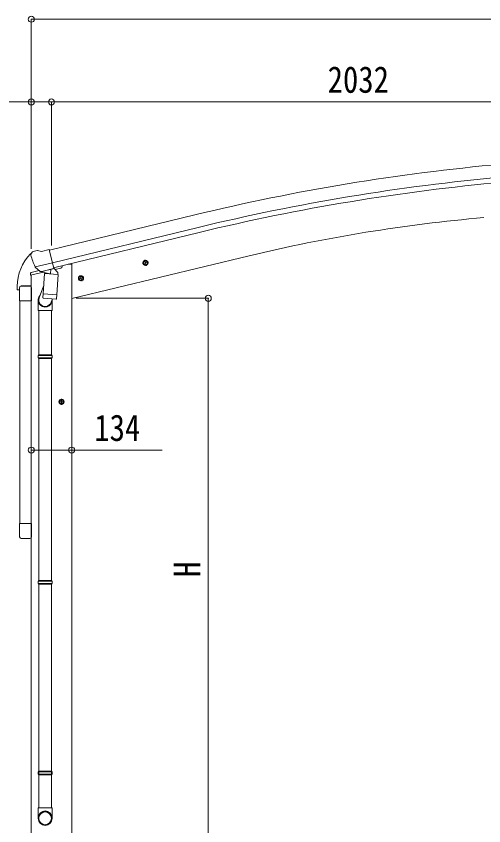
# Model space of a CAD drawing. Units: millimetres at full size, sheet at 1:20. Extents: x -5590 to 5652, y -3902 to 3858.
# Drawn here: x -3409 to -1858, y -695 to 1992 of the extents above; entities that cross this region are included whole.
import ezdxf
from ezdxf.enums import TextEntityAlignment as Align

# ---------------------------------------------------------------- set-up
doc = ezdxf.new("R2010")
doc.units = ezdxf.units.MM
doc.header["$LTSCALE"] = 20
doc.header["$PDMODE"] = 32
doc.header["$PDSIZE"] = 20
for name, color, linetype, lineweight in [('0-1_本体', 4, 'Continuous', 9), ('0-2_部品', 7, 'Continuous', 9), ('0-A_寸法', 6, 'Continuous', 9), ('1-1_GLASS', 4, 'Continuous', 9), ('1-2_GLASS_SEAL', 4, 'Continuous', 9)]:
    doc.layers.add(name, color=color, linetype=linetype, lineweight=lineweight)
doc.styles.add('ＭＳ ゴシック', font='')
doc.styles.get('ＭＳ ゴシック').set_extended_font_data('MS Gothic')

msp = doc.modelspace()

# ---------------------------------------------------------------- linework, layer by layer
at = {"layer": '0-1_本体'}
for p, q in [((-3299.24, 1215.45), (-2816.31, 1332.76)), ((-3289.22, 1173.69), (-2806.18, 1291.02)), ((-3285.24, 1157.12), (-2802.15, 1274.45)), ((-3225.28, 1055.74), (-2636.5, 1197.09)), ((-3225.28, 1168.86), (-3236.91, 1168.86)), ((-3225.28, 1168.86), (-3225.28, -1294.14)), ((-3359.28, 1132.75), (-3359.28, -1294.14))]:
    msp.add_line(p, q, dxfattribs=at)
for centre, radius, start, end in [((-1174.78, -5425.29), 6954.55, 95.15276, 103.65276), ((-1174.78, -5425.29), 6911.6, 95.15276, 103.65276), ((-1174.78, -5425.29), 6894.55, 95.15276, 103.65276), ((-1394.56, -3975.97), 5320.05, 95, 103.5)]:
    msp.add_arc(centre, radius, start, end, dxfattribs=at)
at = {"layer": '0-2_部品'}
for p, q in [((-3353.4, 1211.29), (-3340.21, 1214.46)), ((-3325.66, 1211.78), (-3338.92, 1214.48)), ((-3325.66, 1211.78), (-3299.72, 1218.01)), ((-3360.71, 1200.47), (-3360.44, 1199.32)), ((-3356.49, 1209.04), (-3360.35, 1202.75)), ((-2978.19, 1163.91), (-2982.86, 1183.35)), ((-3346.66, 1160.16), (-3289.15, 1173.97)), ((-3329.81, 1145.25), (-3346.18, 1159.74)), ((-3284.94, 1156.44), (-3284, 1156.37)), ((-3284, 1156.37), (-3270.69, 1141.06)), ((-3280.01, 1151.78), (-3261.12, 1156.31)), ((-3257.28, 1164.49), (-3257.28, 1161.18)), ((-2990.25, 1171.3), (-2970.8, 1175.96)), ((-2985.7, 1179.07), (-2987.83, 1171.88)), ((-2978.4, 1180.83), (-2985.7, 1179.07)), ((-2973.23, 1175.38), (-2978.4, 1180.83)), ((-2975.36, 1168.19), (-2973.23, 1175.38)), ((-3361.84, 1132.13), (-3319.13, 1142.39)), ((-3361.84, 1139.02), (-3361.84, 1132.13)), ((-3333.33, 1148.23), (-3359.54, 1141.94)), ((-3327.1, 1144.68), (-3319.58, 1146.49)), ((-3326.26, 1144.79), (-3324.73, 1145.16)), ((-3324.73, 1145.16), (-3288.03, 1153.97)), ((-3322.89, 1144.93), (-3322.94, 1144.19)), ((-3322.19, 1143.15), (-3296.37, 1136.71)), ((-3315.27, 1137.8), (-3319.95, 1070.96)), ((-3269.58, 1134.61), (-3315.27, 1137.8)), ((-3313.5, 1140.98), (-3313.73, 1137.69)), ((-3293.98, 1152.14), (-3295, 1137.54)), ((-3288.03, 1153.97), (-3286.5, 1154.34)), ((-3274.26, 1067.77), (-3269.58, 1134.61)), ((-3270.69, 1141.06), (-3271.13, 1134.71)), ((-3192.32, 1129.47), (-3199.62, 1127.72)), ((-3192.12, 1112.55), (-3196.78, 1132)), ((-3187.15, 1124.02), (-3192.32, 1129.47)), ((-3204.17, 1119.94), (-3184.73, 1124.61)), ((-3199.62, 1127.72), (-3201.75, 1120.52)), ((-3189.28, 1116.83), (-3187.15, 1124.02)), ((-3318.21, 1095.73), (-3332.91, 1057.18)), ((-3336.28, 1015.1), (-3336.28, 1049.45)), ((-3320.8, 1058.5), (-3319.93, 1070.96)), ((-3320.41, 1057.14), (-3320.41, 1057.14)), ((-3274.26, 1067.77), (-3319.95, 1070.96)), ((-3318.96, 1056.36), (-3277.26, 1053.44)), ((-3288.88, 1054.26), (-3293.42, 1042.93)), ((-3290.28, 1049.75), (-3290.28, 1015.1)), ((-3274.27, 1067.77), (-3275.16, 1055.07)), ((-3290.28, 1015.1), (-3336.28, 1015.1)), ((-3334.28, 1015.1), (-3334.28, 868.4)), ((-3292.28, 1015.1), (-3292.28, 868.4)), ((-3336.28, 866.4), (-3335.28, 868.4)), ((-3290.28, 866.4), (-3336.28, 866.4)), ((-3291.28, 868.4), (-3335.28, 868.4)), ((-3290.28, 866.4), (-3291.28, 868.4)), ((-3290.28, 866.4), (-3290.28, 858.4)), ((-3290.28, 858.4), (-3336.28, 858.4)), ((-3291.28, 856.4), (-3335.28, 856.4)), ((-3334.28, 856.4), (-3334.28, 119.21)), ((-3292.28, 856.4), (-3292.28, 119.21)), ((-3290.28, 858.4), (-3291.28, 856.4)), ((-3248.78, 712.36), (-3268.78, 712.36)), ((-3258.78, 719.86), (-3265.28, 716.11)), ((-3265.28, 716.11), (-3265.28, 708.6)), ((-3265.28, 708.6), (-3258.78, 704.85)), ((-3258.78, 702.36), (-3258.78, 722.36)), ((-3252.28, 716.11), (-3258.78, 719.86)), ((-3336.28, 117.21), (-3335.28, 119.21)), ((-3290.28, 117.21), (-3336.28, 117.21)), ((-3290.28, 109.21), (-3336.28, 109.21)), ((-3291.28, 119.21), (-3335.28, 119.21)), ((-3290.28, 117.21), (-3291.28, 119.21)), ((-3290.28, 109.21), (-3291.28, 107.21)), ((-3290.28, 117.21), (-3290.28, 109.21)), ((-3291.28, 107.21), (-3335.28, 107.21)), ((-3334.28, 107.21), (-3334.28, -635.98)), ((-3292.28, 107.21), (-3292.28, -635.98)), ((-3336.28, -515.98), (-3335.28, -513.98)), ((-3290.28, -515.98), (-3336.28, -515.98)), ((-3290.28, -523.98), (-3336.28, -523.98)), ((-3291.28, -513.98), (-3335.28, -513.98)), ((-3291.28, -525.98), (-3335.28, -525.98)), ((-3334.28, -525.98), (-3334.28, -635.98)), ((-3292.28, -525.98), (-3292.28, -635.98)), ((-3290.28, -515.98), (-3291.28, -513.98)), ((-3290.28, -523.98), (-3291.28, -525.98)), ((-3290.28, -515.98), (-3290.28, -523.98)), ((-3336.28, -670.12), (-3336.28, -635.98)), ((-3290.28, -635.98), (-3336.28, -635.98)), ((-3290.28, -670.12), (-3290.28, -635.98))]:
    msp.add_line(p, q, dxfattribs=at)
for points in [[(-3294.3, 1152.56), (-3284.57, 1154.89), (-3299.72, 1218.01)], [(-3346.93, 1160.74), (-3346.34, 1159.89), (-3346.18, 1159.74)], [(-2987.83, 1171.88), (-2982.66, 1166.43), (-2975.36, 1168.19)], [(-3294.3, 1152.56), (-3294.53, 1152.41), (-3319.3, 1146.46), (-3319.58, 1146.49)], [(-3201.75, 1120.52), (-3196.58, 1115.08), (-3189.28, 1116.83)], [(-3336.28, 866.4), (-3336.28, 858.4), (-3335.28, 856.4)], [(-3258.78, 704.85), (-3252.28, 708.6), (-3252.28, 716.11)], [(-3336.28, 117.21), (-3336.28, 109.21), (-3335.28, 107.21)], [(-3336.28, -515.98), (-3336.28, -523.98), (-3335.28, -525.98)]]:
    msp.add_lwpolyline(points, dxfattribs=at)
for centre, radius in [((-2980.53, 1173.63), 8.5), ((-2980.53, 1173.63), 7.7), ((-2980.53, 1173.63), 6.5), ((-3194.45, 1122.27), 8.5), ((-3194.45, 1122.27), 7.7), ((-3194.45, 1122.27), 6.5), ((-3258.78, 712.36), 8.5), ((-3258.78, 712.36), 7.7), ((-3258.78, 712.36), 6.5)]:
    msp.add_circle(centre, radius, dxfattribs=at)
for centre, radius, start, end in [((-3352.23, 1206.43), 5, 103.5, 148.5), ((-3339.51, 1211.54), 3, 78.5, 103.5), ((-3163.63, 1246.57), 202.4, 193.5, 205.09125), ((-3262.28, 1161.18), 5, 283.5, 0), ((-3358.84, 1139.02), 3, 103.5, 180), ((-3326.38, 1145.28), 0.5, 248.23754, 283.5), ((-3323.39, 1144.96), 0.5, 356, 103.5), ((-3321.95, 1144.12), 1, 176, 256), ((-3296.02, 1137.68), 1.03, 250.03897, 351.96569), ((-3293.38, 1152.06), 0.604, 100.59842, 172.20595), ((-3286.61, 1154.82), 0.5, 283.5, 318.76246), ((-3306.28, 1049.45), 30, 177.45142, 180), ((-3318.86, 1058.32), 1.95, 175.04017, 217.47766), ((-3318.82, 1058.35), 2, 217.40962, 266), ((-3277.12, 1055.44), 2, 266, 349.46843)]:
    msp.add_arc(centre, radius, start, end, dxfattribs=at)
for centre, major_axis, ratio, start_param, end_param in [((-3357.79, 1201.18), (-1.57, -2.57), 0.99628, 4.712389, 5.4996506), ((-3327.82, 1147.51), (-0.73, -2.92), 0.997631, 5.8041905, 6.6006116), ((-3327.76, 1147.73), (2.63, 3.16), 0.650902, 4.0958226, 4.1686332), ((-3327.79, 1147.61), (-0.73, -2.92), 0.997631, 0.3902369, 0.4789948), ((-3313.28, 1049.75), (23, 0), 0.996195, 2.3585569, 6.3253237), ((-3313.28, 1049.75), (21, 0), 0.996195, 2.7786684, 5.9512394), ((-3313.28, -668.38), (-23, 0), 0.996195, 3.1415927, 6.2831853), ((-3313.28, -670.12), (-23, 0), 0.996195, 3.1415927, 6.2831853), ((-3313.28, -670.12), (0, -23.43), 0.981806, 4.712389, 7.8539816)]:
    msp.add_ellipse(centre, major_axis=major_axis, ratio=ratio, start_param=start_param, end_param=end_param, dxfattribs=at)
msp.add_ellipse((-3313.28, -670.12), major_axis=(21, 0), ratio=0.996195, dxfattribs=at)
at = {"layer": '0-A_寸法'}
for p, q in [((-3359.28, 1982.31), (-3359.28, 1707.69)), ((-1260.28, 1982.31), (-3359.28, 1982.31)), ((-3359.28, 1707.69), (-3559.28, 1707.69)), ((-3359.28, 1707.69), (-3359.28, 1220.13)), ((-3359.28, 1707.69), (-3292.28, 1707.69)), ((-3292.28, 1707.69), (-3292.28, 1231.26)), ((-3292.28, 1707.69), (-1260.28, 1707.69)), ((-2772.26, 1055.84), (-3209.91, 1055.84)), ((-2772.26, -744.14), (-2772.26, 1055.84)), ((-3359.28, 551.91), (-3225.28, 551.91)), ((-3225.28, 551.91), (-2925.28, 551.91))]:
    msp.add_line(p, q, dxfattribs=at)
for p in [(-3359.28, 1982.31), (-3359.28, 1707.69), (-3292.28, 1707.69), (-2772.26, 1055.84), (-3359.28, 551.91), (-3225.28, 551.91)]:
    msp.add_point(p, dxfattribs=at)
at = {"layer": '1-1_GLASS'}
for p, q in [((-3397.29, 1047.24), (-3397.29, 308.24)), ((-3359.28, 1047.24), (-3359.28, 308.24))]:
    msp.add_line(p, q, dxfattribs=at)
at = {"layer": '1-2_GLASS_SEAL'}
for p, q in [((-3405.79, 1095.73), (-3405.79, 1083.97)), ((-3405.29, 1083.47), (-3399.02, 1083.47)), ((-3398.52, 1090.74), (-3398.52, 1083.97)), ((-3398.29, 1047.24), (-3398.29, 1090.94)), ((-3392.79, 1096.44), (-3363.79, 1096.44)), ((-3392.52, 1096.74), (-3359.28, 1096.74)), ((-3358.29, 1090.94), (-3358.29, 1047.24)), ((-3358.29, 1047.24), (-3398.29, 1047.24)), ((-3398.29, 308.24), (-3398.29, 264.54)), ((-3358.29, 308.24), (-3398.29, 308.24)), ((-3358.29, 264.54), (-3358.29, 308.24)), ((-3392.79, 259.04), (-3363.79, 259.04))]:
    msp.add_line(p, q, dxfattribs=at)
for centre, radius, start, end in [((-3253.53, 1095.73), 152.26, 135.14293, 180), ((-3357.04, 1197.76), 6.95, 109.83581, 129.45641), ((-3405.29, 1083.97), 0.5, 180, 270), ((-3399.02, 1083.97), 0.5, 270, 0), ((-3392.52, 1090.74), 6, 90, 180), ((-3392.79, 1090.94), 5.5, 90, 180), ((-3363.79, 1090.94), 5.5, 0, 90), ((-3392.79, 264.54), 5.5, 180, 270), ((-3363.79, 264.54), 5.5, 270, 0)]:
    msp.add_arc(centre, radius, start, end, dxfattribs=at)

# ---------------------------------------------------------------- texts
at = {"layer": '0-A_寸法', "color": 7, "style": 'ＭＳ ゴシック', "width": 0.85}
for s, p in [('2032', (-2376.28, 1711.69)), ('134', (-3150.28, 555.91))]:
    msp.add_text(s, height=87.98, dxfattribs=at).set_placement(p, align=Align.BOTTOM_LEFT)
msp.add_text('H', height=87.98, rotation=90, dxfattribs=at).set_placement((-2772.26, 130.85), align=Align.BOTTOM_LEFT)

doc.saveas('drawing.dxf')
